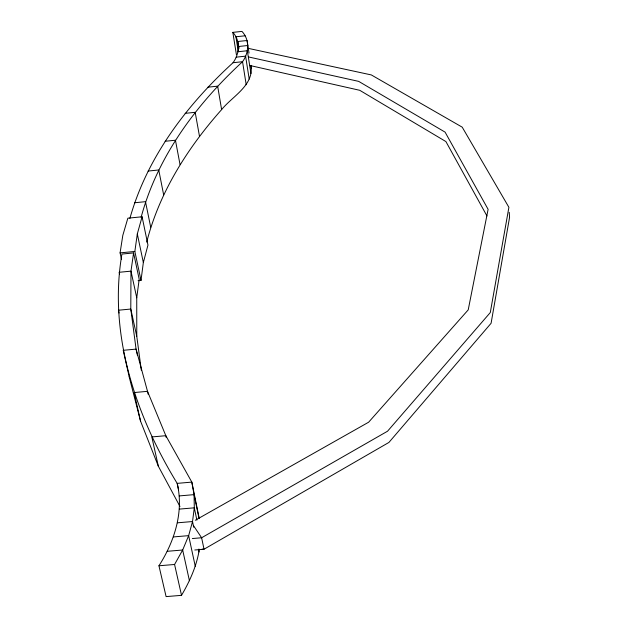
<?xml version="1.0" encoding="UTF-8"?>
<svg xmlns="http://www.w3.org/2000/svg" width="628" height="628" viewBox="0 0 628 628"><rect width="100%" height="100%" fill="white"/><g stroke="black" fill="none" stroke-linecap="round" stroke-linejoin="round"><path stroke-width="0.94" d="M146.709 242.094C159.418 192.286 187.717 147.737 221.621 109.61C232.187 96.39 254.01 85.557 250.996 65.65M236.418 54.715L232.831 32.373L241.953 31.4C249.913 39.697 249.018 52.815 242.549 61.709C196.674 103.981 157.455 156.341 141.119 217.304M129.894 218.418C146.991 157.322 186.752 105.025 233.043 62.714C239.551 53.875 240.72 40.773 232.831 32.373M141.324 370.261L136.771 336.333L136.739 297.798L139.196 279.264L133.576 252.927L121.926 254.065C108.157 334.182 135.734 415.453 177.182 483.372C184.012 511.953 174.372 541.658 158.947 565.773L166.098 596.6L181.523 595.344C189.876 581.081 196.815 565.671 199.335 549.225M138.089 280.7L141.01 280.418L143.341 262.551L147.957 245.093L142.085 216.778L127.853 218.183L122.821 235.335L120.081 252.88L121.51 259.419M133.576 252.927L130.985 271.147L130.789 309.047L136.072 349.113L137.508 355.629M141.01 280.418L134.847 251.443L137.312 233.914L142.085 216.778M181.523 595.344L174.576 564.478L182.669 550.01L188.651 535.645L192.521 521.538L194.303 507.832L194.052 494.644L191.83 482.108L165.831 435.699L147.509 391.338L136.072 349.113L123.214 350.306L129.525 378.213L140.546 421.129L158.334 466.204L179.969 506.466M195.277 520.259L368.644 422.197L468.213 309.879L488.113 209.328L445.087 132.131L358.69 81.381L248.586 56.96M245.108 35.796L235.916 36.777L238.31 51.739M247.84 45.506L238.53 46.503L238.828 48.387M237.973 51.739L247.354 50.742L250.925 73.547M236.152 57.156L245.595 56.159L249.198 79.073M233.043 62.714L242.549 61.709L246.207 84.733M207.892 87.19L217.649 86.162L221.621 109.61M185.15 113.346L195.182 112.31L199.469 136.205M165.101 141.276L175.44 140.225L180.04 164.607M148.075 171.059L158.751 169.984L163.657 194.892M134.447 202.773L145.484 201.674L150.689 227.132M120.081 252.88L134.847 251.443M179.239 495.916L194.052 494.644L198.99 518.202M179.325 509.104L194.303 507.832L196.894 520.141M177.371 522.818L192.521 521.538L193.73 527.253M173.344 536.932L188.651 535.645L195.253 566.252M192.349 538.541L201.619 537.764L387.547 431.216L490.287 312.563L508.9 207.303L462.224 127.178L371.313 74.928L248.288 48.364M167.197 551.298L182.669 550.01L189.428 580.751M194.798 549.995L204.029 549.225L388.92 442.434L491.088 323.279L509.559 217.374L509.23 212.343M158.947 565.773L174.576 564.478M202.09 549.17L204.029 549.225L201.619 537.764L193.338 525.393M249.92 65.5L359.734 90.299L445.911 141.575L486.967 215.969M140.546 421.129L134.102 392.555L147.509 391.338L148.137 394.196M119.077 313.042L118.441 310.216L130.789 309.047L136.771 336.333M158.334 466.204L151.827 436.939L165.831 435.699L166.239 437.59M119.532 274.201L119.116 272.293L130.985 271.147L136.739 297.798M178.595 489.919L177.182 483.372L191.83 482.108L199.241 518.445M198.393 549.147L198.998 551.996M137.312 233.914L143.341 262.551M238.883 48.081L237.831 41.495L247.087 40.514L249.026 53.074M250.941 65.367L251.381 68.201M129.29 376.274L129.525 378.213"/></g></svg>
